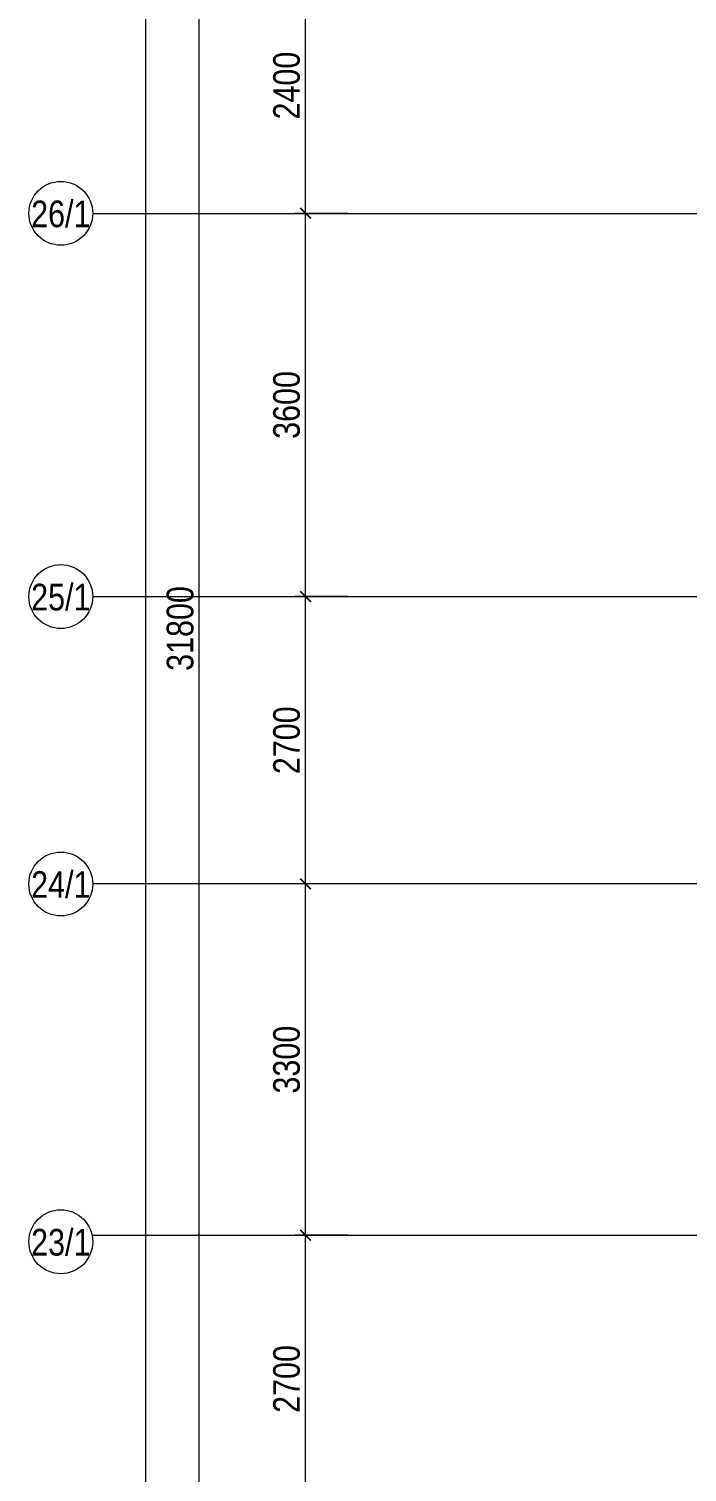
# Model space of a CAD drawing. Header units: millimetres. Extents: x -7155 to 483283, y -227682 to 148426.
# Drawn here: x -6555 to -371, y 76675 to 90233 of the extents above; entities that cross this region are included whole.
import ezdxf
from ezdxf.enums import TextEntityAlignment as Align

# ---------------------------------------------------------------- set-up
doc = ezdxf.new("R2010")
doc.units = ezdxf.units.MM
doc.linetypes.add('CENTER2', pattern=[28.575, 19.05, -3.175, 3.175, -3.175])
doc.layers.get('Defpoints').update_dxf_attribs({"color": 140})
doc.layers.add('АР_Оси_РД_100', color=7, linetype='Continuous', lineweight=0, true_color=0x525252)
doc.layers.add('РД_Оси_100', color=7, linetype='Continuous', lineweight=0, true_color=0x525252)
doc.layers.add('АР_Оси_РД_размер', color=8, linetype='Continuous', lineweight=0)
doc.styles.add('style1', font='ARIALN.TTF')
doc.styles.add('ккк', font='isocpeur.ttf', dxfattribs={"width": 0.85, "oblique": 15})
doc.dimstyles.new('Dim100_ареал', dxfattribs={"dimscale": 100, "dimtxt": 2.5, "dimasz": 1, "dimexe": 1, "dimexo": 1, "dimgap": 0.5, "dimtad": 1, "dimzin": 12, "dimdsep": 46, "dimtxsty": 'style1', "dimblk": 'ARCHTICK', "dimcen": 1, "dimdle": 1, "dimclrd": 256, "dimclre": 256, "dimaunit": 1, "dimadec": 0, "dimazin": 3, "dimtfac": 1, "dimtmove": 1, "dimatfit": 3, "dimldrblk": 'OPEN30', "dimfxl": 4, "dimfxlon": 1, "dimtolj": 1, "dimtzin": 0, "dimlwd": 9, "dimlwe": 9, "dimarcsym": 0})

# ---------------------------------------------------------------- blocks, each defined once
blk = doc.blocks.new('A-iden')
at = {"linetype": 'Continuous', "lineweight": 5}
blk.add_circle((0, -4), 3, dxfattribs=at)
at = {"color": 0, "linetype": 'Continuous', "lineweight": 20, "style": 'ккк', "width": 0.85}
blk.add_attdef('ID', text='', height=4, dxfattribs=at).set_placement((0.31, -3.85), align=Align.MIDDLE_CENTER)
blk = doc.blocks.new('_ArchTick')
at = {"color": 0, "linetype": 'ByBlock', "const_width": 0.15}
blk.add_lwpolyline([(-0.5, -0.5), (0.5, 0.5)], dxfattribs=at)
blk = doc.blocks.new('*D113')
at = {"layer": 'Defpoints', "color": 0, "lineweight": 50, "transparency": 16777216}
for p in [(-5455, 134700), (-2955, 134700), (-2955, 0)]:
    blk.add_point(p, dxfattribs=at)
at = {"layer": 'АР_Оси_РД_размер', "lineweight": 9, "transparency": 16777216}
for p, q in [((-5455, -100), (-5455, 134800)), ((-5055, 134700), (-5555, 134700)), ((-5055, 0), (-5555, 0))]:
    blk.add_line(p, q, dxfattribs=at)
at = {"layer": 'АР_Оси_РД_размер', "lineweight": 9, "transparency": 16777216, "xscale": 100, "yscale": 100, "zscale": 100}
for p, rotation in [((-5455, 134700), 90), ((-5455, 0), 270)]:
    blk.add_blockref('_ArchTick', p, dxfattribs=dict(at, rotation=rotation))
at = {"layer": 'АР_Оси_РД_размер', "color": 0, "transparency": 16777216, "insert": (-5633, 67350), "char_height": 250, "attachment_point": 5, "rotation": 90, "style": 'style1'}
blk.add_mtext('\\A1;134700', dxfattribs=at)
blk = doc.blocks.new('_Open30')
at = {"color": 0, "linetype": 'ByBlock', "lineweight": -2}
for p, q in [((-1, 0.27), (0, 0)), ((0, 0), (-1, -0.27)), ((0, 0), (-1, 0))]:
    blk.add_line(p, q, dxfattribs=at)
blk = doc.blocks.new('*D133')
at = {"layer": 'Defpoints', "color": 0, "lineweight": 50, "transparency": 16777216}
for p in [(-3955, 78900), (-2955, 78900), (-2955, 76200)]:
    blk.add_point(p, dxfattribs=at)
at = {"layer": 'АР_Оси_РД_размер', "lineweight": 9, "transparency": 16777216}
for p, q in [((-3955, 76100), (-3955, 79000)), ((-3555, 78900), (-4055, 78900)), ((-3555, 76200), (-4055, 76200))]:
    blk.add_line(p, q, dxfattribs=at)
at = {"layer": 'АР_Оси_РД_размер', "lineweight": 9, "transparency": 16777216, "xscale": 100, "yscale": 100, "zscale": 100}
for p, rotation in [((-3955, 78900), 90), ((-3955, 76200), 270)]:
    blk.add_blockref('_ArchTick', p, dxfattribs=dict(at, rotation=rotation))
at = {"layer": 'АР_Оси_РД_размер', "color": 0, "transparency": 16777216, "insert": (-4133, 77550), "char_height": 250, "attachment_point": 5, "rotation": 90, "style": 'style1'}
blk.add_mtext('\\A1;2700', dxfattribs=at)
blk = doc.blocks.new('*D134')
at = {"layer": 'Defpoints', "color": 0, "lineweight": 50, "transparency": 16777216}
for p in [(-3955, 82200), (-2955, 82200), (-2955, 78900)]:
    blk.add_point(p, dxfattribs=at)
at = {"layer": 'АР_Оси_РД_размер', "lineweight": 9, "transparency": 16777216}
for p, q in [((-3955, 78800), (-3955, 82300)), ((-3555, 82200), (-4055, 82200)), ((-3555, 78900), (-4055, 78900))]:
    blk.add_line(p, q, dxfattribs=at)
at = {"layer": 'АР_Оси_РД_размер', "lineweight": 9, "transparency": 16777216, "xscale": 100, "yscale": 100, "zscale": 100}
for p, rotation in [((-3955, 82200), 90), ((-3955, 78900), 270)]:
    blk.add_blockref('_ArchTick', p, dxfattribs=dict(at, rotation=rotation))
at = {"layer": 'АР_Оси_РД_размер', "color": 0, "transparency": 16777216, "insert": (-4133, 80550), "char_height": 250, "attachment_point": 5, "rotation": 90, "style": 'style1'}
blk.add_mtext('\\A1;3300', dxfattribs=at)
blk = doc.blocks.new('*D135')
at = {"layer": 'Defpoints', "color": 0, "lineweight": 50, "transparency": 16777216}
for p in [(-3955, 84900), (-2955, 84900), (-2955, 82200)]:
    blk.add_point(p, dxfattribs=at)
at = {"layer": 'АР_Оси_РД_размер', "lineweight": 9, "transparency": 16777216}
for p, q in [((-3555, 84900), (-4055, 84900)), ((-3955, 82100), (-3955, 85000)), ((-3555, 82200), (-4055, 82200))]:
    blk.add_line(p, q, dxfattribs=at)
at = {"layer": 'АР_Оси_РД_размер', "lineweight": 9, "transparency": 16777216, "xscale": 100, "yscale": 100, "zscale": 100}
for p, rotation in [((-3955, 84900), 90), ((-3955, 82200), 270)]:
    blk.add_blockref('_ArchTick', p, dxfattribs=dict(at, rotation=rotation))
at = {"layer": 'АР_Оси_РД_размер', "color": 0, "transparency": 16777216, "insert": (-4133, 83550), "char_height": 250, "attachment_point": 5, "rotation": 90, "style": 'style1'}
blk.add_mtext('\\A1;2700', dxfattribs=at)
blk = doc.blocks.new('*D136')
at = {"layer": 'Defpoints', "color": 0, "lineweight": 50, "transparency": 16777216}
for p in [(-3955, 88500), (-2955, 88500), (-2955, 84900)]:
    blk.add_point(p, dxfattribs=at)
at = {"layer": 'АР_Оси_РД_размер', "lineweight": 9, "transparency": 16777216}
for p, q in [((-3955, 84800), (-3955, 88600)), ((-3555, 88500), (-4055, 88500)), ((-3555, 84900), (-4055, 84900))]:
    blk.add_line(p, q, dxfattribs=at)
at = {"layer": 'АР_Оси_РД_размер', "lineweight": 9, "transparency": 16777216, "xscale": 100, "yscale": 100, "zscale": 100}
for p, rotation in [((-3955, 88500), 90), ((-3955, 84900), 270)]:
    blk.add_blockref('_ArchTick', p, dxfattribs=dict(at, rotation=rotation))
at = {"layer": 'АР_Оси_РД_размер', "color": 0, "transparency": 16777216, "insert": (-4133, 86700), "char_height": 250, "attachment_point": 5, "rotation": 90, "style": 'style1'}
blk.add_mtext('\\A1;3600', dxfattribs=at)
blk = doc.blocks.new('*D137')
at = {"layer": 'Defpoints', "color": 0, "lineweight": 50, "transparency": 16777216}
for p in [(-3955, 90900), (-2955, 90900), (-2955, 88500)]:
    blk.add_point(p, dxfattribs=at)
at = {"layer": 'АР_Оси_РД_размер', "lineweight": 9, "transparency": 16777216}
for p, q in [((-3955, 88400), (-3955, 91000)), ((-3555, 90900), (-4055, 90900)), ((-3555, 88500), (-4055, 88500))]:
    blk.add_line(p, q, dxfattribs=at)
at = {"layer": 'АР_Оси_РД_размер', "lineweight": 9, "transparency": 16777216, "xscale": 100, "yscale": 100, "zscale": 100}
for p, rotation in [((-3955, 90900), 90), ((-3955, 88500), 270)]:
    blk.add_blockref('_ArchTick', p, dxfattribs=dict(at, rotation=rotation))
at = {"layer": 'АР_Оси_РД_размер', "color": 0, "transparency": 16777216, "insert": (-4133, 89700), "char_height": 250, "attachment_point": 5, "rotation": 90, "style": 'style1'}
blk.add_mtext('\\A1;2400', dxfattribs=at)
blk = doc.blocks.new('*D158')
at = {"layer": 'Defpoints', "color": 0, "lineweight": 50, "transparency": 16777216}
for p in [(-4955, 100500), (-2955, 100500), (-2955, 68700)]:
    blk.add_point(p, dxfattribs=at)
at = {"layer": 'АР_Оси_РД_размер', "lineweight": 9, "transparency": 16777216}
for p, q in [((-4555, 100500), (-5055, 100500)), ((-4955, 68600), (-4955, 100600)), ((-4555, 68700), (-5055, 68700))]:
    blk.add_line(p, q, dxfattribs=at)
at = {"layer": 'АР_Оси_РД_размер', "lineweight": 9, "transparency": 16777216, "xscale": 100, "yscale": 100, "zscale": 100}
for p, rotation in [((-4955, 100500), 90), ((-4955, 68700), 270)]:
    blk.add_blockref('_ArchTick', p, dxfattribs=dict(at, rotation=rotation))
at = {"layer": 'АР_Оси_РД_размер', "color": 0, "transparency": 16777216, "insert": (-5133, 84600), "char_height": 250, "attachment_point": 5, "rotation": 90, "style": 'style1'}
blk.add_mtext('\\A1;31800', dxfattribs=at)
blk = doc.blocks.new('СОШ_2200_АР_ОСИ_М100_28.05.24')
at = {"layer": 'АР_Оси_РД_100', "linetype": 'CENTER2'}
for p, q in [((-5954.958, 88500), (119910, 88500)), ((-5954.958, 84900), (119910, 84900)), ((119910, 82200), (-5954.958, 82200)), ((-5954.958, 78900), (119910, 78900))]:
    blk.add_line(p, q, dxfattribs=at)
at = {"layer": 'АР_Оси_РД_100'}
ref = blk.add_blockref('A-iden', (-6254.958, 88900), dxfattribs=dict(at, xscale=100, yscale=100, zscale=100))
ref.add_attrib('ID', '26/1', dxfattribs={"layer": '0', "linetype": 'Continuous', "height": 250, "style": 'style1'}).set_placement((-6254.958, 88500), align=Align.MIDDLE)
ref = blk.add_blockref('A-iden', (-6254.958, 85300), dxfattribs=dict(at, xscale=100, yscale=100, zscale=100))
ref.add_attrib('ID', '25/1', dxfattribs={"layer": '0', "linetype": 'Continuous', "height": 250, "style": 'style1'}).set_placement((-6254.958, 84900), align=Align.MIDDLE)
ref = blk.add_blockref('A-iden', (-6254.958, 82600), dxfattribs=dict(at, xscale=100, yscale=100, zscale=100))
ref.add_attrib('ID', '24/1', dxfattribs={"layer": '0', "linetype": 'Continuous', "height": 250, "style": 'style1'}).set_placement((-6254.958, 82200), align=Align.MIDDLE)
ref = blk.add_blockref('A-iden', (-6254.958, 79239.148), dxfattribs=dict(at, xscale=100, yscale=100, zscale=100))
ref.add_attrib('ID', '23/1', dxfattribs={"layer": '0', "linetype": 'Continuous', "height": 250, "style": 'style1'}).set_placement((-6254.958, 78839.148), align=Align.MIDDLE)
at = {"layer": 'АР_Оси_РД_размер'}
for base, p1, p2, picture, middle in [((-5454.958, 134700), (-2954.958, 0), (-2954.958, 134700), '*D113', (-5632.601, 67350)), ((-4954.958, 100500), (-2954.958, 68700), (-2954.958, 100500), '*D158', (-5132.601, 84600)), ((-3954.958, 90900), (-2954.958, 88500), (-2954.958, 90900), '*D137', (-4132.601, 89700)), ((-3954.958, 88500), (-2954.958, 84900), (-2954.958, 88500), '*D136', (-4132.601, 86700)), ((-3954.958, 84900), (-2954.958, 82200), (-2954.958, 84900), '*D135', (-4132.601, 83550)), ((-3954.958, 82200), (-2954.958, 78900), (-2954.958, 82200), '*D134', (-4132.601, 80550)), ((-3954.958, 78900), (-2954.958, 76200), (-2954.958, 78900), '*D133', (-4132.601, 77550))]:
    dim = blk.add_linear_dim(base=base, p1=p1, p2=p2, angle=90, dimstyle='Dim100_ареал', dxfattribs=at)
    dim.commit()
    dim.dimension.update_dxf_attribs({"geometry": picture, "text_midpoint": middle})

msp = doc.modelspace()

# ---------------------------------------------------------------- block references
at = {"layer": 'РД_Оси_100'}
msp.add_blockref('СОШ_2200_АР_ОСИ_М100_28.05.24', (0, 0), dxfattribs=at)

doc.saveas('drawing.dxf')
